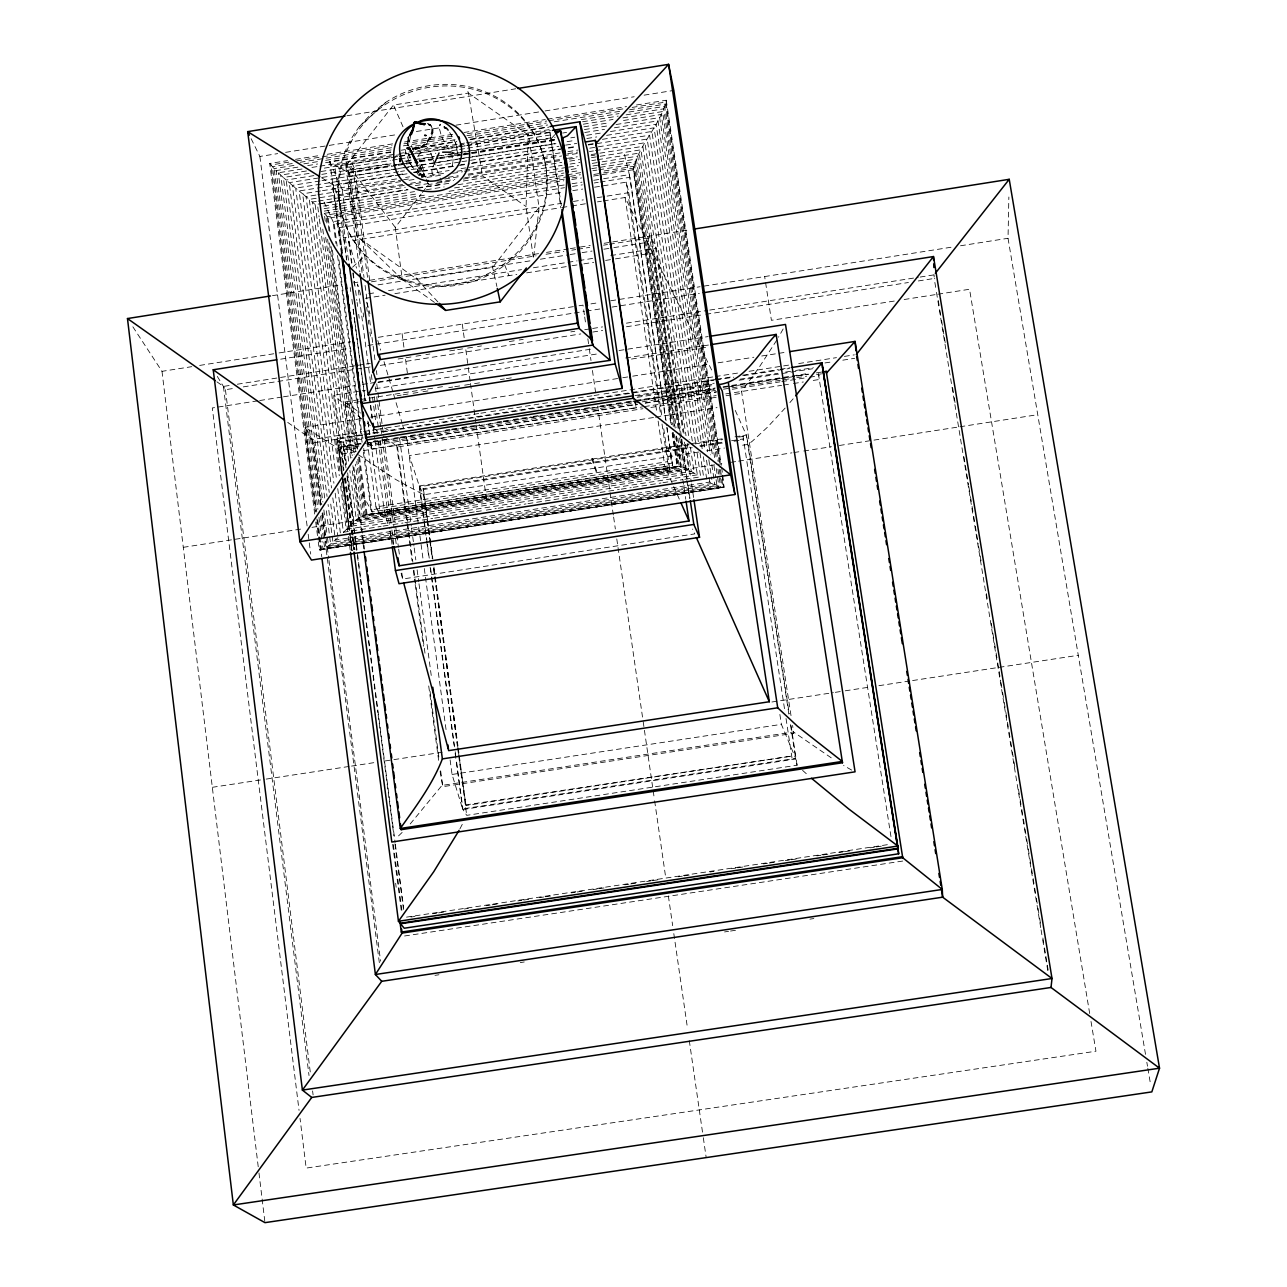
<?xml version="1.0" encoding="UTF-8"?>
<svg xmlns="http://www.w3.org/2000/svg" width="1287" height="1287" viewBox="0 0 1287 1287"><rect width="100%" height="100%" fill="white"/><g stroke="black" fill="none" stroke-linecap="round" stroke-linejoin="round"><path stroke-width="0.75" stroke-dasharray="5 3.75" d="M1145.51 1054.359L1008.027 238.288L1008.863 197.008M427.348 123.488L432.159 126.335C434.749 137.468 423.52 148.89 412.5 149.099M467.873 91.506L468.404 93.082L528.732 135.296L539.044 207.48L533.494 258.735L526.093 206.596L528.265 133.751M419.755 148.021L413.384 149.549C423.761 149.292 434.041 139.109 432.931 128.603M419.594 174.356L421.058 173.472M670.704 423.182L633.107 169.771C638.69 144.321 660.488 125.708 666.232 100.241L634.507 105.309M408.269 138.932L407.48 144.82L408.494 136.535M419.047 148.053L418.725 146.766M421.959 146.042L424.79 143.919M427.606 142.133L433.108 132.529M452.38 166.522L453.008 160.698L451.817 155.872M410.617 135.988L408.623 145.399M459.958 828.796L462.709 823.503M408.027 137.95L409.733 134.878M783.156 328.957L778.49 337.226M434.829 162.452L431.837 169.562L432.126 173.407L434.684 176.979M776.688 340.283L759.008 367.535L741.569 391.441L791.087 716.119M417.776 156.58C422.908 146.461 437.162 142.744 446.46 149.356M426.592 140.862L427.284 140.83C430.453 136.374 434.507 128.748 429.504 124.195M418.935 171.895L417.133 169.047L423.005 177.156M434.475 302.397L402.284 279.44L395.254 227.332L421.122 194.08M422.361 192.487L428.523 184.572L453.619 180.582M789.88 402.606L793.291 398.632M785.15 408.076L767.663 427.011L752.316 441.2L748.181 444.353L740.266 445.592M410.215 823.953L441.972 785.424L793.5 731.965L832.721 758.831M554.697 134.765L551.64 138.272L441.489 155.807M359.475 126.593L371.653 113.32L385.971 102.204A104.987 99.807 -20.5 0 1 536.261 137.741A104.987 99.807 -20.5 0 1 476.946 278.475A104.987 99.807 -20.5 0 1 340.588 209.861L338.208 192.6A104.987 99.807 -20.5 0 1 359.475 126.593L385.971 102.204M337.741 488.593L343.404 532.255C350.547 526.11 357.094 515.733 367.117 514.88L677.155 466.731C684.169 465.347 691.055 472.168 697.345 474.839L693.484 449.002M402.139 832.432L396.123 838.223M337.95 537.693L328.507 545.817L321.605 549.694L319.305 549.903L318.291 541.94M352.59 267.197L365.605 255.164M348.52 260.183L334.652 165.058L348.391 172.474L396.299 164.639M722.763 475.209L724.002 487.387L320.35 549.935L316.763 522.023M418.516 147.41L412.258 148.15M430.743 153.201L432.77 158.494M319.996 203.829L407.802 189.366M417.583 187.741L442.278 184.282M346.959 115.75L515.717 88.787M251.158 138.723L259.877 156.451L277.702 153.62M285.617 152.349L327.22 145.721M329.199 145.399L396.541 134.652M416.344 131.499L442.084 127.397M455.952 125.177L543.098 111.277M545.077 110.955L634.201 96.75M644.095 95.158L673.809 90.428M314.704 514.044L269.723 163.465L287.564 160.618M295.495 159.347L319.289 155.566M327.22 154.295L392.648 143.871M404.536 141.972L454.102 134.073M464.012 132.481L545.302 119.53M547.281 119.208L626.576 106.564M288.803 162.146L270.93 164.993L269.723 163.465M296.734 160.891L320.56 157.094M322.538 156.773L392.004 145.704M403.909 143.806L455.518 135.569M467.422 133.671L546.814 121.026M548.809 120.705L624.227 108.687M632.158 107.416L665.91 102.043L720.414 463.561M292.262 163.546L272.41 166.699L270.93 164.993L315.492 512.049M300.193 162.275L393.468 147.41M403.394 145.833L455.003 137.612M466.908 135.714L546.283 123.053M554.23 121.782L621.701 111.036M629.649 109.765L665.363 104.07L720.157 467.599M293.951 165.428L274.131 168.581L272.41 166.699L316.763 511.985M303.861 163.835L317.744 161.631M325.675 160.36L391.087 149.935M406.933 147.41L456.499 139.511M468.388 137.629L547.667 124.984M581.37 119.627L619.031 113.61M628.941 112.033L664.623 106.354L718.13 461.518M341.795 252.863L329.794 161.615L391.312 151.802M401.238 150.225L405.196 149.598M413.143 148.327L456.805 141.377M470.688 139.157L548.101 126.834M297.86 167.133L276.11 170.608L274.131 168.581L317.921 509.298M307.738 165.573L317.632 163.996M325.547 162.725L390.798 152.333M412.548 148.874L456.048 141.94M469.884 139.736L548.986 127.123M582.593 121.766L618.194 116.103M626.109 114.849L663.674 108.848L716.425 459.25M302.075 168.999L278.314 172.78L276.11 170.608L319.321 506.563M311.969 167.407L317.921 166.473M319.9 166.152L397.136 153.845M399.115 153.539L407.046 152.268M409.025 151.963L464.478 143.114M466.457 142.809L549.629 129.553M583.301 124.195L613.014 119.466M622.908 117.889L662.532 111.567L715.057 460.601M334.652 165.058L394.031 155.598M396.01 155.293L407.882 153.394M415.798 152.139L469.24 143.629M471.219 143.307L550.386 130.695M306.483 170.978L280.727 175.08L278.314 172.78L321.123 505.373M324.324 168.13L397.635 156.467M399.42 156.177L409.523 154.569M411.309 154.295L437.274 150.145M439.06 149.871L465.009 145.737M466.795 145.447L552.203 131.837M583.912 126.802L609.668 122.699M623.535 120.479L661.18 114.479L712.515 455.839M465.025 145.914L345.656 165.009L359.813 271.814M467.004 145.608L552.67 132.03M309.105 173.407L283.365 177.509L280.727 175.08L322.844 501.962M320.994 171.509L390.315 160.473M392.294 160.167L398.23 159.218M400.209 158.896L410.119 157.32M418.034 156.065L435.859 153.217M451.705 150.692L457.641 149.759M459.62 149.437L465.572 148.488M467.551 148.182L552.718 134.62M562.612 133.044L566.57 132.4M584.395 129.569L608.172 125.788M616.087 124.517L659.652 117.584L710.344 454.858M313.867 175.627L286.181 180.035L283.365 177.509L325 500.321M321.782 174.372L390.991 163.352M404.842 161.148L412.741 159.894M414.72 159.572L434.491 156.419M436.47 156.113L446.364 154.537M448.343 154.215L458.22 152.654M460.199 152.333L466.135 151.383M468.114 151.078L555.131 137.226M584.781 132.497L604.568 129.344M614.446 127.783L657.963 120.849L707.641 451.721M390.347 163.964L354.939 169.594L345.656 165.009L350.611 176.383L364.028 277.477M406.081 161.454L411.985 160.505M419.852 159.266L433.622 157.062M398.278 164.318L404.215 163.385M406.193 163.063L412.146 162.114L410.81 159.652M420.061 160.859L437.902 158.011M439.881 157.706L461.679 154.231M463.658 153.909L469.594 152.976M471.573 152.654L554.777 139.414M348.391 172.474L391.795 165.556M393.758 165.251L399.678 164.302M401.657 163.996L411.518 162.419M419.417 161.165L435.199 158.655M437.178 158.333L555.566 139.495M396.283 165.621L289.189 182.657L286.181 180.035L327.043 496.476M398.262 165.299L404.215 164.35M406.193 164.044L418.098 162.146M420.077 161.824L431.982 159.926M439.913 158.671L461.727 155.196M463.706 154.89L469.658 153.941M471.653 153.62L556.917 140.042M570.801 137.838L574.774 137.21M586.679 135.312L602.541 132.786M610.472 131.531L656.08 124.26L704.986 450.241M320.029 180.968L292.358 185.36L289.189 182.657L329.231 492.438M322.007 180.647L397.12 168.694M399.083 168.388L418.854 165.235M420.833 164.929L436.647 162.403M438.626 162.098L460.36 158.639M462.339 158.317L470.238 157.062M472.216 156.741L557.207 143.227M567.084 141.65L574.999 140.396M586.856 138.497L596.734 136.937M606.627 135.36L654.053 127.815L702.171 448.777M350.611 176.383L401.946 168.211M403.925 167.889L433.542 163.176M435.505 162.87L457.223 159.411M459.202 159.089L555.952 143.694M398.584 171.766L295.672 188.143L292.358 185.36L331.515 487.934M400.563 171.461L404.52 170.817M411.213 169.691L459.926 162.001M461.904 161.695L558.864 146.268M565.653 145.109L576.673 143.436M602.413 139.334L651.882 131.467L698.825 445.012M321.509 177.703L333.253 185.022L395.913 175.064M397.876 174.742L405.711 173.504M413.545 172.249L452.718 166.023M460.553 164.784L464.478 164.157M472.329 162.902L560.73 148.842M568.581 147.603L576.447 146.348M588.239 144.466L594.127 143.533M400.096 174.903L299.115 190.959L295.672 188.143L333.912 483.236M402.075 174.582L411.969 173.021M413.947 172.699L457.512 165.766M459.491 165.46L469.401 163.883M471.38 163.562L560.472 149.389M568.387 148.134L576.303 146.879M588.191 144.981L649.565 135.215L695.607 443.066M320.463 190.991L302.638 193.822L299.115 190.959L336.454 478.684M322.442 190.685L397.683 178.716M405.614 177.461L409.572 176.818M419.465 175.257L449.163 170.528M461.052 168.645L466.988 167.696M468.967 167.374L560.054 152.896M567.969 151.641L577.879 150.064M589.752 148.166L647.184 139.044L692.293 441.055M329.794 161.615L342.213 189.527L401.56 180.1M403.539 179.778L411.454 178.523M421.348 176.946L445.077 173.166M456.949 171.284L462.886 170.351M464.864 170.029L559.813 154.939M567.728 153.668L577.622 152.107M315.942 195.061L306.033 196.638L302.638 193.822L339.269 475.707M317.921 194.739L401.158 181.515M409.089 180.26L415.041 179.311M426.93 177.413L442.776 174.903M452.686 173.327L462.596 171.75M464.575 171.428L561.695 155.984M563.674 155.679L577.541 153.475M589.446 151.576L593.404 150.949M595.382 150.627L644.932 142.76L689.205 439.398M402.59 184.54L309.266 199.372L306.033 196.638L342.487 476.898M410.521 183.285L420.463 181.708M448.262 177.284L458.188 175.708M468.114 174.131L565.411 158.655M567.39 158.349L577.316 156.773M591.216 154.553L642.856 146.348L686.003 435.73M341.393 253.539L332.014 182.287L338.143 195.914L405.228 185.248M407.207 184.926L422.989 182.416M444.707 178.973L458.51 176.769M468.371 175.209L561.405 160.425M569.321 159.17L577.236 157.915M591.087 155.711L595.044 155.083M316.264 201.399L312.307 202.027L309.266 199.372L344.289 468.339M318.243 201.078L405.357 187.242M415.251 185.666L429.118 183.462M437.033 182.207L454.842 179.376M464.752 177.799L561.759 162.387M569.674 161.132L579.568 159.556M591.441 157.674L640.942 149.807L683.011 432.191M463.272 179.054L482.593 175.981L526.093 206.596M346.509 464.301L312.307 202.027L315.154 204.569L408.027 189.816M417.905 188.24L451.496 182.915M463.352 181.017L562.162 165.331M570.061 164.076L579.938 162.5M591.795 160.618L595.752 159.99M597.715 159.685L639.221 153.089L681.483 437.017M323.713 206.049L414.543 191.618M426.399 189.736L444.176 186.921M457.995 184.717L566.602 167.471M568.581 167.149L578.442 165.589M592.277 163.385L600.176 162.13M602.139 161.824L637.692 156.177L678.426 430.083M324.147 208.655L418.999 193.581M454.568 187.934L563.256 170.672M571.155 169.417L579.07 168.163M592.889 165.959L636.373 159.057L676.238 427.3M324.324 211.1L427.3 194.739M449.099 191.28L563.963 173.037M571.895 171.782L579.81 170.528M591.698 168.645L635.263 161.728L674.951 428.909M325.257 221.316L324.227 213.369L565.234 175.112M567.213 174.791L581.048 172.603M592.889 170.721L596.846 170.093M598.825 169.787L634.378 164.141L673.342 426.464M568.597 176.625L325.836 215.17L324.227 213.369M570.559 176.319L580.437 174.742M604.118 170.994L633.719 166.296L672.039 424.453M564.173 179.15L327.155 216.763L325.836 215.17L327.139 225.08M572.072 177.896L579.97 176.641M593.79 174.453L601.689 173.198M603.667 172.876L633.301 168.179L671.347 424.581M328.989 230.663L327.155 216.763L328.201 218.163L563.803 180.775M571.718 179.52L581.627 177.944M593.5 176.062L633.107 169.771M564.173 184.99L333.092 221.654L335.955 243.516M572.072 183.735L581.949 182.175M593.79 180.293L601.705 179.038M603.667 178.716L629.343 174.646L665.636 419.642M324.067 202.139L334.266 224.211L564.494 187.693M572.442 186.438L582.351 184.861M594.272 182.963L598.23 182.336M600.225 182.03L629.986 177.3L666.763 425.563M342.535 253.442L339.157 227.686L562.886 192.213M572.779 190.637L582.689 189.076M594.562 187.194L626.238 182.159L628.828 192.664L661.968 416.715M339.157 227.686L343.806 237.822L561.534 203.33M573.407 201.448L583.301 199.871M597.152 197.683L605.067 196.428M607.046 196.107L628.828 192.664M351.56 263.191L348.664 241.28L559.942 207.818M561.92 207.497L569.819 206.242M571.782 205.936L585.617 203.748M597.458 201.866L601.399 201.239M603.378 200.933L625.096 197.49L712.371 371.412M272.458 295.656L341.956 284.684M353.877 282.802L357.85 282.175M369.755 280.293L538.561 253.636M546.508 252.381L568.355 248.938M570.334 248.616L578.281 247.361M580.26 247.056L590.202 245.479M604.102 243.291L689.494 229.794M371.412 281.821L536.084 255.823M546.01 254.263L563.867 251.448M571.798 250.193L575.772 249.565M577.75 249.244L589.655 247.361M603.539 245.173L607.512 244.546M609.491 244.24L651.158 237.661L656.467 248.359L684.185 434.395M378.024 284.861L530.469 260.794M540.395 259.218L568.178 254.842M570.173 254.52L580.099 252.96M582.078 252.638L592.004 251.078M603.909 249.195L611.856 247.941M613.835 247.635L647.586 242.31L675.192 428.088M368.725 293.758L376.673 292.503M388.577 290.621L521.525 269.643M533.429 267.76L577.091 260.875M579.07 260.569L592.969 258.365M610.826 255.55L656.467 248.359M365.411 298.311L385.07 295.206M394.9 293.661L516.827 274.421M526.689 272.86L570.093 266.023M572.055 265.717L581.917 264.157M583.896 263.851L593.757 262.291M605.598 260.424L613.481 259.186M615.459 258.864L652.927 252.96L679.423 431.016M132.867 326.801L162.001 371.332L191.763 366.666M199.694 365.411L277.075 353.249M279.054 352.928L350.482 341.698M378.265 337.323L577.059 306.065M579.037 305.759L582.995 305.132L584.427 315.025M590.926 303.893L598.857 302.638M610.762 300.772L700.048 286.728M704.005 286.1L952.621 247.007M960.536 245.769L1008.027 238.288M280.679 359.17L350.128 348.246M367.985 345.447L373.938 344.498M375.933 344.192L572.361 313.32M574.34 312.998L584.266 311.438M586.245 311.132L600.128 308.944M612.033 307.078L699.34 293.356M216.908 381.821L223.423 386.422L229.376 385.489M237.323 384.234L364.366 364.301M366.345 363.98L370.318 363.368M398.117 358.993L404.07 358.059M406.048 357.754L413.996 356.499M415.974 356.193L423.922 354.955M425.9 354.633L429.874 354.005M449.726 350.901L455.678 349.967M457.657 349.646L465.604 348.407M467.583 348.085L475.53 346.846M477.509 346.541L481.483 345.913M509.282 341.554L517.213 340.299M519.208 339.993L523.182 339.366M570.817 331.885L574.79 331.258M584.716 329.713L590.669 328.764M592.647 328.458L602.573 326.898M626.399 323.166L707.786 310.392M709.78 310.07L918.21 277.349M920.205 277.043L934.089 274.855L934.748 278.812M217.31 376.431L225.434 389.704L235.36 388.143M243.291 386.888L354.472 369.449M356.467 369.128L370.366 366.956M380.292 365.395L580.807 333.928M592.728 332.062L602.654 330.502M626.479 326.753L703.909 314.607M705.887 314.301L908.413 282.513M918.339 280.952L934.217 278.459L934.089 274.855M257.754 400.836L212.307 407.963L299.051 1110.424M259.733 400.53L281.467 397.12M283.446 396.814L354.585 385.666M362.5 384.427L368.42 383.494M370.399 383.188L376.335 382.255M378.298 381.933L407.947 377.3M894.256 301.061L771.412 320.318L764.655 276.56M904.166 299.517L935.858 294.546M937.853 294.224L969.545 289.253L1089.687 1013.529M377.976 382.545L591.73 349.034M343.452 470.704L333.623 395.254L365.331 390.283M375.241 388.722L597.232 353.941M619.031 350.531L708.22 336.55M358.413 399.839L344.562 402.011L351.85 457.818M360.392 399.533L425.724 389.301M427.702 388.996L435.633 387.757M437.612 387.451L445.527 386.213M625.691 357.995L708.831 344.98M359.395 401.657L345.495 403.828L344.562 402.011L360.505 413.014M361.39 401.335L369.337 400.096M397.136 395.736L401.11 395.125M403.088 394.803L411.036 393.565M413.03 393.259L420.962 392.004M422.956 391.698L430.904 390.46M448.777 387.66L452.734 387.033M454.729 386.727L462.677 385.489M464.655 385.167L472.602 383.928M474.581 383.623L482.528 382.368M500.402 379.568L504.375 378.957M506.37 378.635L512.323 377.702M631.483 359.057L706.949 347.233M360.73 418.693L305.132 427.397L315.862 510.955M370.656 417.149L620.801 378.04M622.779 377.718L630.727 376.48M632.705 376.174L710.134 364.06M718.066 362.821L753.812 357.239M761.743 356L787.547 351.962M287.725 422.409L312.017 439.575L361.679 431.821M363.674 431.499L375.595 429.633M377.574 429.327L417.31 423.117M419.289 422.812L427.236 421.573M429.231 421.267L437.178 420.012M439.157 419.707L478.893 413.497M480.871 413.191L488.819 411.953M490.814 411.647L550.402 402.332M552.396 402.027L592.117 395.817M594.111 395.511L602.059 394.256M604.037 393.951L713.304 376.882M715.282 376.576L739.124 372.844M749.066 371.3L790.781 364.784M798.728 363.545L836.47 357.641M844.417 356.402L854.343 354.842M714.752 379.536L335.73 438.738L340.395 474.63M716.746 379.231L732.625 376.737M742.535 375.193L778.265 369.61M780.244 369.305L790.17 367.76M358.976 446.058L339.157 449.147L305.132 427.397L313.835 442.776L363.352 435.038M365.347 434.733L714.028 380.276M716.006 379.971L733.831 377.188M743.741 375.627L789.317 368.516M824.967 362.95L832.898 361.711M842.808 360.167L854.697 358.301M354.456 452.059L335.73 438.738L337.532 442.036L363.304 437.998M634.941 395.592L714.253 383.204M740.025 379.182L777.702 373.294M785.633 372.056L793.564 370.817M795.543 370.511L813.384 367.728M342.374 476.64L337.966 442.857L363.787 438.819M637.805 396.042L715.25 383.944M739.076 380.228L812.547 368.758M637.145 397.345L714.526 385.263M345.962 467.953L343.114 446.074L362.902 442.985M386.647 439.285L370.817 441.747L380.389 515.202L669.9 470.254L663.432 426.624M394.562 438.047L398.52 437.419M400.498 437.113L408.413 435.875M410.392 435.569L428.217 432.786M446.026 430.019L449.983 429.391M451.962 429.086L459.877 427.847M461.856 427.541L479.665 424.758M497.49 421.975L501.447 421.364M503.426 421.058L511.341 419.819M513.32 419.514L531.129 416.731M533.108 416.425L541.023 415.186M548.938 413.947L552.895 413.336M554.874 413.014L562.789 411.792M564.768 411.47L572.699 410.247M574.678 409.926L582.593 408.703M584.571 408.381L592.487 407.159M600.402 405.92L604.359 405.292M606.338 404.987L614.253 403.748M616.232 403.442L624.147 402.204M626.125 401.898L634.041 400.659M636.019 400.354L715.186 387.998M723.101 386.76L808.22 373.471M637.821 400.772L338.272 447.522L341.811 453.989L343.886 469.916M639.8 400.45L715.186 388.69M723.117 387.451L794.529 376.303M796.508 375.997L808.413 374.131M816.344 372.892L822.296 371.975M343.114 446.074L343.549 446.895L359.443 444.417M367.39 443.178L633.526 401.641M635.505 401.335L714.945 388.931M728.844 386.76L808.284 374.356M366.892 444.819L640.266 402.155M642.245 401.834L715.556 390.395M723.471 389.173L794.787 378.04M796.766 377.718L806.676 376.174M816.585 374.63L824.5 373.391M357.818 447.731L341.972 450.193L337.966 442.857M367.728 446.171L637.21 404.134M645.125 402.895L716.457 391.763M732.303 389.285L779.858 381.869M781.852 381.563L807.609 377.541M809.587 377.22L819.497 375.675M406 436.486L407.126 440.331L637.435 404.391M645.318 403.169L716.36 392.085M366.811 439.881L371.509 448.954L636.132 407.673L635.263 401.737M341.811 453.989L355.679 451.817M363.594 450.579L642.454 406.901M644.433 406.595L716.183 395.576M725.707 393.919L781.563 385.376M783.542 385.07L791.457 383.832M793.452 383.526L803.345 381.982M813.255 380.437L821.17 379.198M384.861 436.647L397.49 446.991L642.953 408.703M650.868 407.464L716.183 397.281M726.077 395.736L741.923 393.259L741.569 391.441M653.49 417.519L409.363 455.566L419.256 485.923L426.431 539.414M655.485 417.197L717.004 407.609M419.256 485.923L689.317 443.918M691.296 443.613L723.069 438.674M734.99 436.824L746.347 435.054L788.963 714.703M427.139 542.519L419.659 486.727L693.033 444.224M695.012 443.918L722.747 439.607M738.593 437.13L746.524 435.907L748.181 444.353L789.237 713.738M430.308 542.406L423.085 488.69L690.041 447.2M699.935 445.656L721.685 442.278M731.563 440.733L743.436 438.899L743.596 439.736L731.74 441.586M423.085 488.69L423.487 489.51L692.229 447.731M700.128 446.509L723.841 442.808M698.712 452.043L423.632 494.787L395.946 479.601L357.464 454.15M706.627 450.82L724.436 448.053M367.326 441.602L375.933 506.965L667.583 461.663L669.9 470.254M362.339 494.144L372.088 511.953L672.651 465.283L667.068 427.541M374.984 440.524L384.202 510.247L664.864 466.666L672.908 484.765M360.424 516.988L682.142 467.036L677.718 437.226M183.285 547.329L304.038 528.587M311.969 527.348L714.912 464.8M716.891 464.494L724.774 463.272M730.678 462.355L736.614 461.438M738.593 461.132L791.939 452.847M793.918 452.541L801.833 451.303M803.796 450.997L831.466 446.702M839.381 445.479L957.946 427.075M959.925 426.769L1037.74 414.687M351.56 524.131L691.312 471.396L687.178 443.645M697.345 474.839L346.235 529.311L340.299 483.655M343.404 532.255L381.113 526.399M383.092 526.093L391.039 524.871M393.018 524.549L402.944 523.021M404.938 522.715L432.722 518.404M434.7 518.098L474.404 511.936M476.383 511.631L484.314 510.392M486.309 510.086L496.235 508.542M498.214 508.236L525.997 503.925M527.992 503.619L567.68 497.458M569.674 497.152L589.51 494.079M591.505 493.774L619.288 489.462M621.267 489.157L631.193 487.612M633.188 487.306L660.971 482.995M662.95 482.689L682.802 479.601M684.781 479.295L700.659 476.833L697.104 453.008M722.2 475.482L724.002 487.387L718.934 486.389L709.764 482.046L335.392 540.09L330.26 500.37M712.403 483.429L332.947 542.245L328.072 504.44M319.305 549.903L724.565 487.113M401.126 573.358L402.638 579.021L694.739 533.896L692.583 529.054M212.323 787.306L264.237 779.391M266.216 779.085L349.549 766.392M351.528 766.087L375.337 762.451M385.263 760.939L442.792 752.171M771.943 701.994L833.349 692.631M835.327 692.326L843.258 691.119M845.237 690.813L870.993 686.888M878.924 685.681L910.617 680.855M912.596 680.55L1078.265 655.292M452.059 774.468L781.386 724.356L795.623 758.349L462.596 808.896L452.059 774.468L449.662 756.531M440.122 771.492L442.776 786.679L793.773 733.3L792.567 725.401M465.588 804.938L791.746 756.08L465.958 805.533L459.443 759.201M462.966 809.491L795.752 758.976L797.087 765.234L466.698 815.347L462.966 809.491L456.29 759.684M406.531 917.132L890.17 844.272M410.907 917.036L414.864 916.441M432.689 913.754L436.647 913.159M438.626 912.853L446.557 911.663M464.382 908.976L468.339 908.381M486.164 905.694L490.122 905.099M492.117 904.809L500.032 903.603M517.857 900.916L521.814 900.321M523.793 900.031L531.724 898.841M539.639 897.634L543.613 897.039M545.591 896.749L553.507 895.559M571.331 892.872L575.305 892.277M577.284 891.971L585.199 890.781M593.13 889.59L597.088 888.979M599.066 888.69L606.997 887.499M624.822 884.812L628.78 884.217M630.759 883.912L638.674 882.721M646.605 881.531L650.562 880.935M652.541 880.63L660.472 879.439M678.297 876.753L682.255 876.157M684.234 875.852L692.165 874.661M709.99 871.975L713.947 871.379M731.772 868.693L735.73 868.098M737.724 867.808L745.64 866.601M763.464 863.915L767.422 863.32M769.401 863.03L777.332 861.84M785.247 860.633L789.221 860.038M791.199 859.748L799.114 858.558M816.939 855.871L820.913 855.276M822.892 854.97L830.807 853.78M838.738 852.589L842.695 851.994M844.674 851.688L852.605 850.498M870.43 847.811L874.388 847.216M876.367 846.91L884.282 845.72M404.568 935.987L903.056 861.003M434.974 975.353L438.947 974.758M520.27 962.563L524.243 961.968M724.581 931.933L728.539 931.338M730.533 931.048L738.465 929.857M809.877 919.143L813.834 918.548M452.107 152.091L455.308 153.314L457.593 157.111M428.265 123.954L430.566 124.742M428.507 124.919L430.855 125.869L433.22 129.81M384.395 428.008L388.481 430.244M851.656 770.076L843.58 765.508M373.166 427.815L378.973 432.255M367.438 423.407L370.302 425.611M361.872 419.015L333.623 395.254M802.573 770.35L808.783 775.932M402.284 279.44L356.129 234.91M450.804 151.528L455.582 154.939L457.689 153.603L455.55 142.889L449.083 131.403M418.983 175.627L409.459 162.5L405.775 152.413M420.994 174.147C428.121 180.083 421.283 162.468 419.128 159.926M437.918 301.93L417.052 279.279L356.772 236.358L346.557 162.693M420.093 175.096L416.168 168.066M448.986 149.356L441.618 136.856L439.14 127.622M395.254 227.332L347.2 164.205L393.42 105.067L468.404 93.082L482.593 175.981M421.332 176.432L421.975 177.316M409.459 162.5L410.698 164.672M411.341 165.782L412.435 167.712M408.188 155.019L410.07 158.43M419.852 166.393L423.857 174.742L423.343 176.979L419.24 167.23M375.933 506.965L380.389 515.202M410.666 157.609L407.496 151.046M419.659 486.727L423.632 494.787L426.834 518.677M346.074 226.367L346.734 227.815M735.263 410.424L746.347 435.054M418.178 167.39L422.152 177.156M673.712 486.583L680.147 501.061M402.992 126.753L392.825 103.507M407.786 137.596L414.157 152.059M419.739 164.704L425.321 177.349M426.126 179.15L428.523 184.572M416.457 277.879L417.052 279.279L492.76 267.326L539.044 207.48L538.593 206M407.191 143.613L408.108 145.785M504.665 264.865L508.944 275.675M433.429 160.264L439.382 176.19M440.09 178.056L442.197 183.687M492.261 265.91L496.911 286.502M455.55 142.889L456.306 145.093M456.547 145.849L457.303 148.037M591.682 458.478L597.12 474.758M592.39 458.365L597.812 474.646M544.095 158.671L544.546 160.199A104.874 99.71 -20.5 0 1 412.854 283.269A104.874 99.71 -20.5 0 1 371.686 115.428A104.874 99.71 -20.5 0 1 544.546 160.199M360.794 294.996L357.529 284.025L370.688 383.51M348.664 241.28L356.547 268.163M366.538 302.139L369.916 313.658M377.815 340.524L380.63 350.128M384.025 361.647L393.034 392.342M393.597 394.272L402.059 423.053M402.622 424.983L403.748 428.812M633.461 398.246L636.132 407.673M384.202 510.247L387.789 523.664M389.848 531.322L393.436 544.739M667.712 446.653L672.651 465.283M624.452 154.408L629.986 177.3M793.5 731.965L793.773 733.3M405.389 150.096L406.081 154.102M1146.83 1062.258L1147.505 1066.215M1147.827 1068.194L1150.498 1083.992M1091.006 1021.46L1095.945 1051.222L306.161 1168.097L300.032 1118.371M938.32 300.595L939.623 308.51M939.944 310.489L941.231 318.404M941.569 320.383L945.784 346.123M952.605 387.693L953.908 395.608M954.23 397.586L955.533 405.502M963.979 456.965L968.516 484.684M968.838 486.663L970.141 494.578M970.462 496.557L971.765 504.472M972.087 506.451L973.39 514.382M973.712 516.36L975.015 524.276M975.337 526.254L978.265 544.063M978.587 546.042L979.89 553.957M980.211 555.936L981.193 561.888M986.389 593.548L987.676 601.463M991.247 623.246L992.55 631.161M992.872 633.14L994.175 641.055M994.497 643.033L995.8 650.949M996.122 652.943L997.425 660.858M997.747 662.837L1000.675 680.646M1000.996 682.625L1002.3 690.54M1002.621 692.519L1003.924 700.45M1004.246 702.429L1005.549 710.344M1005.871 712.322L1007.174 720.237M1007.496 722.216L1008.783 730.131M1009.121 732.11L1010.408 740.025M1010.745 742.004L1012.032 749.935M1012.37 751.914L1013.657 759.829M1013.979 761.807L1014.96 767.744M1018.532 789.526L1019.835 797.441M1020.157 799.42L1021.46 807.335M1021.781 809.314L1023.085 817.229M1023.406 819.208L1024.709 827.123M1025.031 829.101L1026.334 837.033M1026.656 839.011L1027.959 846.926M1028.281 848.905L1029.568 856.82M1029.906 858.799L1031.193 866.714M1031.531 868.693L1032.817 876.608M1033.155 878.587L1034.442 886.518M1034.764 888.497L1036.067 896.412M1036.389 898.39L1037.692 906.305M1038.014 908.284L1039.317 916.199M1039.639 918.178L1040.942 926.093M1042.888 937.982L1044.191 945.897M1044.513 947.875L1048.406 971.621M934.861 282.416L936.164 290.347M936.486 292.326L1040.749 927.847M1041.07 929.825L1042.373 937.756M1042.695 939.735L1047.891 971.412M890.974 836.598L818.114 371.927L818.226 372.812M791.055 725.627L797.087 765.234M790.475 724.629L795.752 758.976M742.937 435.585L784.684 709.941M786.035 718.516L792.132 758.88M779.874 714.43L781.386 724.356M666.232 100.241L721.283 465.283M721.573 467.261L722.474 473.214M720.447 469.594L721.653 477.525M721.959 479.52L723.149 487.467M719.32 469.465L722.007 487.323L323.053 549.147L322.023 541.167M717.921 469.144L720.607 486.953L324.694 548.31L320.334 514.51M716.248 468.532L718.934 486.389L326.512 547.2L325.74 541.232M714.012 465.749L715.797 477.67M716.103 479.649L716.988 485.601L328.507 545.817L327.22 535.842M711.84 464.768L714.816 484.62L330.646 544.16L326.029 508.301M708.831 459.652L711.808 479.472M706.483 460.183L709.764 482.046M703.345 456.708L706.917 480.485M700.015 452.944L703.876 478.748M690.395 447.313L694.224 473.021L348.954 526.592L342.744 478.893M685.665 444.305L691.264 481.901M691.569 483.88L693.629 497.731M684.491 442.133L688.642 469.98L354.022 521.911L347.554 472.249M681.772 438.996L686.212 468.774L356.338 519.98L349.855 470.398M651.158 237.661L680.003 431.483M681.177 439.382L687.66 482.898M687.95 484.877L690.009 498.729M679.729 432.995L686.486 478.491M686.791 480.469L689.43 498.278M679.616 438.014L684.04 467.792L358.478 518.339L351.995 468.758M676.367 435.987L685.762 499.227M676.142 436.824L680.55 466.505L362.194 515.942L355.421 464.189M674.517 434.411L679.23 466.216L363.754 515.202L356.724 461.583M673.23 432.4L678.233 466.151L365.106 514.784L357.818 459.218M672.522 432.545L677.541 466.328M672.168 433.075L677.155 466.731M666.811 427.557L672.071 463.111L370.962 509.893L363.384 452.236M626.238 182.159L660.842 416.071M662.017 424.002L667.583 461.663M625.096 197.49L656.965 413.224M658.14 421.139L664.864 466.666M584.7 317.004L585.569 322.957M587.853 338.787L588.996 346.702M589.285 348.68L591.006 360.569M592.438 370.463L595.865 394.224M597.586 406.097L613.336 515.09M613.626 517.068L615.347 528.989M616.779 538.915L642.889 719.642M643.178 721.621L652.911 788.979M653.201 790.958L654.343 798.889M654.633 800.868L665.797 878.12M668.371 895.961L672.667 925.675M673.809 933.606L687.564 1028.683M689.285 1040.572L703.024 1135.745M703.313 1137.724L706.193 1157.592M561.341 205.598L549.935 132.384L560.826 207.899M462.29 324.115L464.205 337.966M465.846 349.839L468.018 365.669M468.291 367.648L470.205 381.499M470.479 383.478L475.933 423.069M476.206 425.048L486.566 500.241M423.487 489.51L427.493 519.321M427.767 521.315L432.834 559.073M433.912 567.02L434.974 574.967M435.247 576.962L457.947 745.913M458.22 747.892L459.025 753.86M459.282 755.855L465.958 805.533M430.582 544.385L432.448 558.317M433.783 568.259L459.169 757.206M402.075 333.59L403.941 347.49M405.55 359.411L407.673 375.305M427.107 520.672L429.52 538.593M429.778 540.588L432.191 558.51M433.526 568.468L457.335 745.672M457.609 747.65L458.413 753.635M458.671 755.614L466.698 815.347M348.729 172.04L362.467 275.627M427.413 544.514L429.279 558.445M430.614 568.42L454.954 749.71M455.212 751.705L456.016 757.689M426.689 541.393L428.828 557.255M430.148 567.149L431.209 575.08M431.483 577.059L454.086 745.479M455.148 753.41L462.596 808.896M407.126 440.331L423.246 560.649M424.292 568.532L446.46 732.609M399.597 438.497L411.293 526.061M411.55 528.04L413.947 545.961M414.221 547.956L415.814 559.893M417.133 569.835L418.725 581.772M418.999 583.767L431.483 677.3M397.49 446.991L407.561 522.474M407.818 524.469L412.854 562.21M413.915 570.157L425.305 655.566M430.067 691.328L439.076 758.863M440.653 770.784L442.776 786.679M396.637 445.254L412.017 560.633M413.336 570.575L414.929 582.512M415.186 584.507L423.407 646.171M428.716 685.955L439.06 763.545M369.675 280.405L354.939 169.594L352.461 163.835L367.776 279.038M365.074 285.408L375.08 360.746M376.399 370.656L376.914 374.614M366.682 307.448L367.213 311.422M368.307 320.206L368.838 324.179M369.9 332.143L370.431 336.132M376.769 383.912L383.896 437.66M384.153 439.655L398.423 547.168M398.68 549.147L399.742 557.11M401.85 573.037L402.638 579.021M375.37 386.792L376.431 394.755M376.689 396.75L377.477 402.718M377.751 404.697L380.646 426.576M380.904 428.571L381.966 436.518M382.223 438.513L394.095 528.008M394.353 530.003L396.203 543.918M363.159 312.918L363.69 316.908M371.332 374.646L372.136 380.63M374.244 396.557L375.032 402.525M375.289 404.52L378.458 428.41M380.035 440.363L391.634 527.976M391.908 529.971L394.015 545.897M372.538 397.442L375.691 421.316M376.753 429.279L377.268 433.269M378.33 441.216L389.913 528.78M390.17 530.759L392.02 544.691M342.213 189.527L351.898 262.821M353.201 272.731L355.309 288.578M355.566 290.556L356.869 300.45M357.126 302.429L357.657 306.403M358.703 314.318L359.234 318.275M369.691 397.522L370.479 403.458M370.736 405.437L372.313 417.326M352.863 273.15L353.652 279.134M353.925 281.129L354.456 285.119M369.192 396.686L372.088 418.597M373.407 428.571L374.71 438.529M343.806 237.822L346.943 261.599M351.898 299.244L352.944 307.159M353.217 309.153L354.52 319.047M354.778 321.026L365.235 400.289M368.098 422.072L369.675 433.96M338.143 195.914L346.541 259.668M350.225 287.564L350.756 291.538M353.121 309.475L353.909 315.46M354.166 317.455L365.202 401.126M367.825 421.058L369.675 435.006M370.72 442.969L371.509 448.954M333.253 185.022L342.165 252.719M334.266 224.211L337.13 246.042M338.964 259.926L362.435 438.529M363.738 448.455L372.088 511.953M337.532 255.437L362.081 442.294M328.201 218.163L330.276 234.089M332.368 250.032L358.494 449.163M359.54 457.126L367.117 514.88M331.065 246.557L357.625 449.131M358.671 457.078L366.216 514.671M329.472 242.937L356.772 451.287M327.606 239.189L355.437 451.657M325.724 237.291L354.118 454.231M322.78 229.134L352.268 455.566M353.941 467.358L364.494 549.099M352.895 465.781L363.835 549.485M317.792 206.998L319.079 216.908M319.353 218.887L350.707 458.848M315.154 204.569L348.825 462.451M343.549 446.895L345.881 464.784M347.442 476.705L354.955 534.346M355.212 536.325L395.109 842.406M395.366 844.401L403.668 907.995M346.991 475.917L357.11 553.474M357.368 555.469L360.215 577.332M360.473 579.327L368.259 638.995M368.516 640.974L377.847 712.58M378.105 714.575L392.358 823.953M392.615 825.948L393.919 835.89M394.948 843.838L403.507 909.475M345.608 478.088L354.939 549.79M393.339 844.578L402.155 912.29M344.916 477.879L354.263 549.581M392.648 844.369L401.464 912.097M344.482 478.651L351.721 534.25M351.978 536.229L353.796 550.128M339.157 449.147L342.278 473.037M342.535 475.032L349.791 530.791M350.048 532.786L352.381 550.707M395.656 883.284L396.171 887.274M342.632 478.619L349.34 530.292M350.386 538.239L351.93 550.16M337.532 442.036L341.666 473.841M342.664 481.274L349.678 535.489M349.903 536.888L351.705 550.788M341.425 482.593L348.166 534.443M348.423 536.438L350.241 550.386M335.199 493.211L340.637 535.086M332.802 497.892L337.693 535.698M323.874 509.942L326.962 533.864M313.835 442.776L321.782 504.584M322.812 512.564L328.716 558.413M328.973 560.408L380.582 961.164M322.152 513.352L325.482 539.237M312.017 439.575L320.479 505.292M321.766 515.25L324.839 539.156M325.096 541.151L379.681 965.363M318.951 517.261L321.766 539.189M317.776 519.916L321.605 549.694M316.892 518.902L318.935 534.829M319.192 536.808L321.75 556.708M315.733 522.023L318.034 539.945M259.877 156.451L307.143 526.27M308.172 534.218L310.714 554.102M225.434 389.704L310.376 1072.988M312.596 1090.926L313.095 1094.915M223.423 386.422L309.025 1075.546M162.001 371.332L258.735 1170.961M258.977 1172.956L264.977 1222.65"/><path stroke-width="1.5" d="M424.388 124.839C408.623 119.723 417.551 121.332 411.293 134.652M552.364 130.389L576.109 126.609L610.135 360.376L368.162 394.916L375.949 380.405L373.198 372.152L379.198 360.955M425.418 124.019C407.802 120.785 418.42 120.962 409.909 135.634M409.121 147.732L417.583 166.103M270.463 295.978L127.477 318.549L233.349 1204.97L264.977 1222.65L1151.833 1091.891L1159.523 1068.194L1051.012 987.467L1052.01 978.506L933.477 256.547L703.313 292.728M439.06 152.96L434.829 162.452M432.802 687.258L442.374 758.896C432.593 784.33 415.926 806.402 400.305 828.474L401.19 829.681L842.486 762.757L776.158 334.427L710.81 344.659M459.105 830.324L433.735 871.733L398.455 921.267L400.112 923.262L898.085 848.278L821.91 362.789L792.148 367.438M409.733 134.878L412.95 128.861L414.43 122.024M439.687 125.402L440.299 124.566M276.721 359.781L213.224 369.771L302.397 1090.105L1052.01 978.506L942.663 897.184L381.74 981.305L302.397 1090.105L311.744 1097.441L1051.012 987.467M311.744 1097.441L233.349 1204.97L1159.523 1068.194L1009.217 179.311L693.468 229.166M436.1 303.539L445.752 310.424L500.209 301.85L526.367 267.969M935.327 273.294L1009.217 179.311M856.338 354.536L933.477 256.547L933.59 260.215M576.109 126.609L567.438 135.827L562.596 137.999M795.623 395.833L821.91 362.789L898.68 853.796L404.231 928.233L400.53 923.76L898.149 848.825M734.941 494.498L730.678 474.855L633.461 398.246L596.09 143.227L668.596 64.35L673.809 90.428L734.941 494.498L311.47 560.07L299.887 541.666L247.683 131.628L344.964 116.071M412.049 125.611C379.633 149.662 417.294 199.131 449.324 174.469C479.005 154.762 450.032 106.403 418.581 121.782M555.646 133.768L560.569 130.775L565.556 154.279M718.5 384.636C745.495 381.467 758.735 351.962 776.158 334.427L776.447 336.357M424.694 123.665L419.562 123.89L414.929 121.621M517.712 88.465L668.596 64.35L730.678 474.855L299.887 541.666L366.811 439.881L365.749 431.917M550.08 126.512L579.842 121.766L587.515 150.531L622.248 388.384L373.616 427.22L361.647 403.635L342.326 256.837M554.649 131.724L560.569 130.775L590.62 338.578L593.58 346.283L610.135 360.376M585.456 141.956L595.35 140.396L596.09 143.227M368.034 281.033L377.815 354.52L577.429 323.166L579.037 328.346L590.62 338.578M377.815 354.52L380.212 359.572L579.037 328.346L561.92 209.556M376.174 379.054L592.663 345.109L562.709 138.143M710.199 336.245L785.504 324.453L855.067 771.83L391.795 842.036L354.054 552.123M361.647 403.635L615.17 363.948L622.248 388.384M789.542 351.641L855.051 341.409L942.277 889.446L942.663 897.184L941.408 889.253M365.621 437.58L632.786 395.865L633.461 398.246L366.811 439.881L365.621 437.58L341.393 253.539M822.296 371.975L826.27 371.348L902.718 857.737L942.277 889.446L375.402 974.5L322.007 558.703M393.951 546.653L399.099 565.797L688.995 520.978L686.051 501.206M395.447 570.559L693.838 524.436L699.533 537.322L399.018 583.735L395.447 570.559L392.278 546.685M715.974 378.587L722.28 391.151L769.32 701.737L448.68 750.627L403.668 582.866M442.374 758.896L777.718 707.802L797.393 726.174L842.277 761.437L842.486 762.757M842.277 761.437L400.305 828.474L364.092 551.48M400.016 922.168L401.303 932.094L902.605 856.659L902.718 857.737L402.123 933.075L375.402 974.5L381.74 981.305M450.563 152.172L442.631 152.172M427.204 180.598L428.298 180.566M417.664 162.725C413.77 157.786 410.633 147.812 408.14 147.635M319.82 176.657L247.683 131.628L249.421 135.167M213.224 369.771L284.491 420.125M127.477 318.549L215.283 380.662M406.853 148.407L408.639 149.244L409.25 147.538M811.534 778.313L848.776 809.008L897.859 846.042L398.455 921.267L350.498 552.38M444.192 126.898L445.463 128.282L444.578 127.236M407.335 147.748L408.864 148.954L409.009 147.41M439.221 303.346L445.752 310.424M401.303 932.094L402.123 933.075L401.608 929.085M446.283 127.912L448.149 130.148M417.181 163.369L409.379 147.957M680.952 502.863L688.995 520.978M696.347 537.532L769.32 701.737M458.912 136.856L459.572 139.141M461.003 144.224L461.663 146.461M497.313 288.433L500.209 301.85M856.643 356.515L857.287 360.473M857.914 364.446L858.542 368.404M861.695 388.207L862.322 392.165M862.95 396.123L863.577 400.096M864.204 404.054L864.848 408.011M865.475 411.969L866.103 415.926M866.73 419.9L867.358 423.857M867.985 427.815L868.628 431.772M869.256 435.73L869.883 439.704M870.511 443.661L871.138 447.619M874.613 469.401L875.24 473.359M875.868 477.332L876.495 481.29M877.123 485.247L877.766 489.205M879.648 501.093L880.276 505.051M880.903 509.008L881.547 512.982M882.174 516.94L882.802 520.897M883.429 524.855L884.056 528.812M884.684 532.786L885.327 536.743M885.955 540.701L886.582 544.658M888.786 558.526L889.414 562.483M890.041 566.441L890.684 570.414M892.567 582.287L893.194 586.245M893.822 590.218L894.465 594.176M895.092 598.133L895.72 602.091M896.347 606.048L896.975 610.022M897.602 613.979L898.246 617.937M898.873 621.894L899.5 625.852M900.128 629.826L900.755 633.783M901.383 637.741L902.332 643.677M906.74 671.412L907.383 675.369M908.011 679.327L908.638 683.3M909.265 687.258L909.893 691.216M910.52 695.173L911.164 699.131M911.791 703.104L912.419 707.062M913.046 711.019L913.673 714.977M914.301 718.934L914.944 722.908M915.572 726.865L916.199 730.823M919.658 752.605L920.302 756.563M920.929 760.537L921.556 764.494M922.184 768.452L922.811 772.409M924.709 784.298L925.337 788.255M925.964 792.213L926.592 796.17M927.219 800.144L927.863 804.102M928.49 808.059L929.117 812.017M929.745 815.99L930.372 819.948M931 823.905L931.643 827.863M933.847 841.73L934.475 845.688M935.102 849.645L935.729 853.603M938.883 873.423L939.51 877.38M940.137 881.338L940.781 885.295M832.818 434.652L822.473 367.197M833.445 438.626L898.68 853.796M728.41 383.092L777.718 707.802M693.918 499.71L699.533 537.322M690.299 500.707L693.838 524.436M595.35 140.396L632.786 395.865M579.842 121.766L615.17 363.948M566.119 158.221L568.13 172.024M568.693 175.981L570.688 189.784M571.267 193.726L572.12 199.646M572.699 203.587L573.262 207.529M573.841 211.47L575.836 225.273M576.399 229.231L578.41 243.034M578.973 246.959L580.952 260.666M581.515 264.575L582.367 270.447M582.931 274.356L584.925 288.063M585.488 291.972L587.467 305.679M588.03 309.588L590.025 323.294M590.588 327.204L592.567 340.91M349.099 264.141L368.162 394.916M561.679 213.867L577.429 323.166M447.908 744.867L448.423 748.696M379.681 355.614L380.212 359.572M398.037 557.85L399.099 565.797M360.07 273.793L373.182 372.683M373.101 423.262L373.616 427.22M343.726 264.672L344.256 268.645M345.045 274.63L345.576 278.603M346.348 284.572L346.879 288.561M347.667 294.53L348.182 298.52M348.97 304.488L349.501 308.478M350.032 312.451L350.804 318.42M351.592 324.404L352.123 328.378M353.957 342.31L354.488 346.3M356.579 362.226L357.11 366.216M357.883 372.184L358.413 376.158M359.202 382.142L359.733 386.116M360.505 392.085L361.036 396.074M361.824 402.043L362.355 406.032M363.127 412.001L363.658 415.991M364.446 421.959L364.961 425.933M365.54 557.046L366.055 561.035M366.843 567.004L367.358 570.978M367.873 574.967L368.661 580.936M369.449 586.904L369.964 590.878M370.736 596.846L371.267 600.836M371.782 604.81L372.57 610.778M373.343 616.746L373.873 620.736M374.646 626.705L375.16 630.678M375.691 634.652L376.464 640.636M376.994 644.61L377.767 650.578M378.555 656.547L379.07 660.537M379.585 664.51L380.373 670.479M380.888 674.452L381.676 680.421M382.191 684.411L382.979 690.379M383.494 694.353L384.282 700.321M384.797 704.311L385.569 710.279M386.1 714.253L386.615 718.243M387.403 724.211L387.918 728.185M388.706 734.153L389.221 738.143M389.993 744.111L390.524 748.085M391.296 754.053L391.827 758.043M392.599 764.011L393.13 767.985M393.645 771.959L394.417 777.943M395.206 783.912L395.72 787.885M396.509 793.854L397.023 797.827M397.554 801.817L398.326 807.786M398.841 811.759L399.63 817.728M400.418 823.712L401.19 829.681M826.27 371.348L826.479 373.085L855.051 341.409L855.968 350.788M933.718 263.883L933.847 267.535M424.63 135.376L426.013 135.505L424.63 135.376M393.725 158.253C394.208 202.638 466.361 202.542 469.305 159.041C475.305 107.03 390.991 107.143 393.725 158.253M400.016 161.551L399.565 158.349L400 161.567M321.477 214.656L318.677 194.16A124.742 118.581 -20.5 0 1 493.339 74.582A124.742 118.581 -20.5 0 1 520.833 275.016A124.742 118.581 -20.5 0 1 321.477 214.656"/></g></svg>
